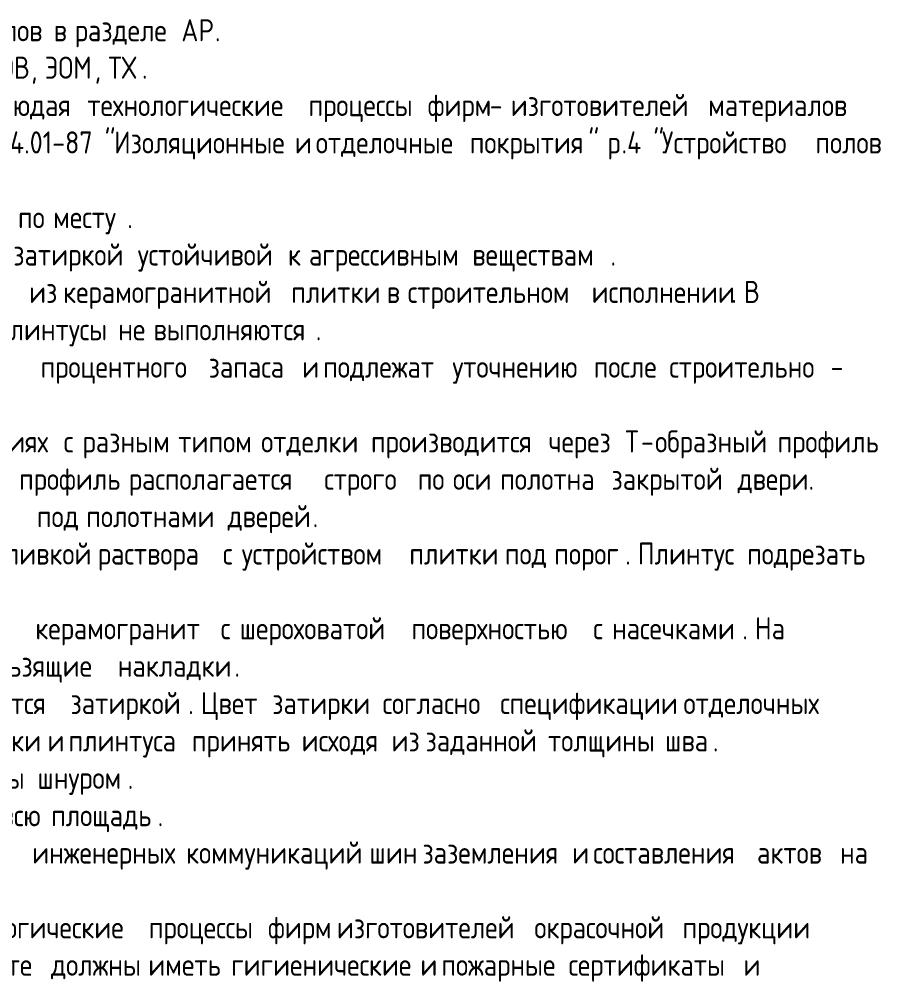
# Model space of a CAD drawing. Header units: millimetres. Extents: x -4370 to 196781, y -4577 to 61202.
# Drawn here: x 168524 to 178288, y 877 to 11778 of the extents above; entities that cross this region are included whole.
import ezdxf

# ---------------------------------------------------------------- set-up
doc = ezdxf.new("R2010")
doc.units = ezdxf.units.MM
doc.layers.add('G-____-____-TEXT', color=231, linetype='Continuous', lineweight=9)
doc.styles.add('GOST Common_1', font='GOST_Common.ttf', dxfattribs={"width": 0.9, "height": 250})

msp = doc.modelspace()

# ---------------------------------------------------------------- texts
at = {"layer": 'G-____-____-TEXT', "color": 7, "char_height": 250, "attachment_point": 1, "style": 'GOST Common_1'}
for s, insert, width in [('\\fGOST Common|b0|i0|c204|p34|;\\W.9; ', (168836.875281, 11777.95746), 93.7974375), ('\\fGOST Common|b0|i0|c204|p34|;\\W.9; ', (169075.000281, 11777.95746), 93.7974375), ('\\fGOST Common|b0|i0|c204|p34|;\\W.9; ', (170283.484656, 11777.95746), 93.7974375), ('АР', (170360.875281, 11777.95746), 461.772), ('полов', (168033.203406, 11777.95746), 974.0503125), ('\\fGOST Common|b0|i0|c204|p34|;\\W.9;в', (168914.265906, 11777.95746), 194.8100625), ('разделе', (169152.390906, 11777.95746), 1370.885625), ('\\fGOST Common|b0|i0|c204|p34|;\\W.9;.', (170741.875281, 11777.95746), 79.3670625), ('ОВ', (168295.140906, 11354.624126), 440.1264375), ('ЭОМ', (168813.062781, 11354.624126), 685.4428125), ('ТХ', (169533.390906, 11354.624126), 461.772), (', ', (168658.281531, 11354.624126), 187.594875), (', ', (169378.609656, 11354.624126), 187.594875), ('\\fGOST Common|b0|i0|c204|p34|;\\W.9;.', (169914.390906, 11354.624126), 79.3670625), ('соблюдая', (167902.234656, 10931.290793), 1594.5564375), ('\\fGOST Common|b0|i0|c204|p34|;\\W.9; ', (169217.875281, 10931.290793), 93.7974375), ('\\fGOST Common|b0|i0|c204|p34|;\\W.9; ', (171724.140906, 10931.290793), 93.7974375), ('\\fGOST Common|b0|i0|c204|p34|;\\W.9; ', (173075.500281, 10931.290793), 93.7974375), ('фирм', (173152.890906, 10931.290793), 851.392125), ('изготовителей', (174093.484656, 10931.290793), 2619.1130625), ('\\fGOST Common|b0|i0|c204|p34|;\\W.9; ', (176254.469031, 10931.290793), 93.7974375), ('\\fGOST Common|b0|i0|c204|p34|;\\W.9; ', (178034.453406, 10931.290793), 93.7974375), ('технологические', (169295.265906, 10931.290793), 2943.7965), ('процессы', (171801.531531, 10931.290793), 1544.050125), ('- ', (173855.359656, 10931.290793), 288.6075), ('материалов', (176331.859656, 10931.290793), 2063.543625), (' 3.04.01-87 "', (167920.094031, 10507.95746), 2034.682875), ('Изоляционные', (169598.875281, 10507.95746), 2388.2270625), ('\\fGOST Common|b0|i0|c204|p34|;\\W.9; ', (171569.359656, 10507.95746), 93.7974375), ('\\fGOST Common|b0|i0|c204|p34|;\\W.9; ', (171807.484656, 10507.95746), 93.7974375), ('\\fGOST Common|b0|i0|c204|p34|;\\W.9; ', (173551.750281, 10507.95746), 93.7974375), ('" ', (174974.547156, 10507.95746), 259.74675), ('.4 "', (175349.594031, 10507.95746), 555.5694375), ('Устройство', (175807.984656, 10507.95746), 2013.0373125), ('\\fGOST Common|b0|i0|c204|p34|;\\W.9; ', (177468.906531, 10507.95746), 93.7974375), ('\\fGOST Common|b0|i0|c204|p34|;\\W.9;и', (171646.750281, 10507.95746), 194.8100625), ('отделочные', (171884.875281, 10507.95746), 2020.2525), ('покрытия', (173629.140906, 10507.95746), 1630.632375), ('\\fGOST Common|b0|i0|c204|p34|;\\W.9;р', (175188.859656, 10507.95746), 194.8100625), ('полов', (177546.297156, 10507.95746), 974.0503125), ('\\fGOST Common|b0|i0|c204|p34|;\\W.9; ', (168830.922156, 9661.290793), 93.7974375), ('по', (168509.453406, 9661.290793), 389.620125), ('месту', (168908.312781, 9661.290793), 1017.3414375), ('\\fGOST Common|b0|i0|c204|p34|;\\W.9;.', (169747.703406, 9661.290793), 79.3670625), ('затиркой', (168455.875281, 9237.95746), 1616.202), ('\\fGOST Common|b0|i0|c204|p34|;\\W.9; ', (169789.375281, 9237.95746), 93.7974375), ('устойчивой', (169866.765906, 9237.95746), 1969.7461875), ('\\fGOST Common|b0|i0|c204|p34|;\\W.9; ', (171491.969031, 9237.95746), 93.7974375), ('\\fGOST Common|b0|i0|c204|p34|;\\W.9;к', (171569.359656, 9237.95746), 194.8100625), ('\\fGOST Common|b0|i0|c204|p34|;\\W.9; ', (171730.094031, 9237.95746), 93.7974375), ('агрессивным', (171807.484656, 9237.95746), 2150.125875), ('\\fGOST Common|b0|i0|c204|p34|;\\W.9; ', (173581.515906, 9237.95746), 93.7974375), ('веществам', (173658.906531, 9237.95746), 1897.5943125), ('\\fGOST Common|b0|i0|c204|p34|;\\W.9;.', (175224.578406, 9237.95746), 79.3670625), ('\\fGOST Common|b0|i0|c204|p34|;\\W.9; ', (168557.078406, 8814.624126), 93.7974375), ('из', (168634.469031, 8814.624126), 375.18975), ('\\fGOST Common|b0|i0|c204|p34|;\\W.9; ', (168944.031531, 8814.624126), 93.7974375), ('керамогранитной', (169021.422156, 8814.624126), 3037.5939375), ('\\fGOST Common|b0|i0|c204|p34|;\\W.9; ', (171527.687781, 8814.624126), 93.7974375), ('плитки', (171605.078406, 8814.624126), 1219.3666875), ('\\fGOST Common|b0|i0|c204|p34|;\\W.9; ', (172611.156531, 8814.624126), 93.7974375), ('\\fGOST Common|b0|i0|c204|p34|;\\W.9;в', (172688.547156, 8814.624126), 194.8100625), ('\\fGOST Common|b0|i0|c204|p34|;\\W.9; ', (172849.281531, 8814.624126), 93.7974375), ('строительном', (172926.672156, 8814.624126), 2431.5181875), ('\\fGOST Common|b0|i0|c204|p34|;\\W.9; ', (174932.875281, 8814.624126), 93.7974375), ('исполнении', (175010.265906, 8814.624126), 1919.239875), ('\\fGOST Common|b0|i0|c204|p34|;\\W.9;В', (176736.672156, 8814.624126), 223.6708125), ('\\fGOST Common|b0|i0|c204|p34|;\\W.9; ', (176921.219031, 8814.624126), 93.7974375), ('. ', (176593.797156, 8814.624126), 173.1645), ('плинтусы', (168247.515906, 8391.290793), 1601.771625), ('\\fGOST Common|b0|i0|c204|p34|;\\W.9; ', (169569.109656, 8391.290793), 93.7974375), ('не', (169646.500281, 8391.290793), 389.620125), ('\\fGOST Common|b0|i0|c204|p34|;\\W.9; ', (169967.969031, 8391.290793), 93.7974375), ('выполняются', (170045.359656, 8391.290793), 2229.4929375), ('\\fGOST Common|b0|i0|c204|p34|;\\W.9;.', (171884.875281, 8391.290793), 79.3670625), ('\\fGOST Common|b0|i0|c204|p34|;\\W.9; ', (168688.047156, 7967.95746), 93.7974375), ('\\fGOST Common|b0|i0|c204|p34|;\\W.9; ', (170593.047156, 7967.95746), 93.7974375), ('\\fGOST Common|b0|i0|c204|p34|;\\W.9; ', (171652.703406, 7967.95746), 93.7974375), ('\\fGOST Common|b0|i0|c204|p34|;\\W.9; ', (171890.828406, 7967.95746), 93.7974375), ('\\fGOST Common|b0|i0|c204|p34|;\\W.9; ', (173355.297156, 7967.95746), 93.7974375), ('\\fGOST Common|b0|i0|c204|p34|;\\W.9; ', (174956.687781, 7967.95746), 93.7974375), ('\\fGOST Common|b0|i0|c204|p34|;\\W.9; ', (175813.937781, 7967.95746), 93.7974375), ('процентного', (168765.437781, 7967.95746), 2215.0625625), ('запаса', (170670.437781, 7967.95746), 1190.5059375), ('\\fGOST Common|b0|i0|c204|p34|;\\W.9;и', (171730.094031, 7967.95746), 194.8100625), ('подлежат', (171968.219031, 7967.95746), 1681.1386875), ('уточнению', (173432.687781, 7967.95746), 1847.088), ('после', (175034.078406, 7967.95746), 945.1895625), ('строительно', (175891.328406, 7967.95746), 2215.0625625), ('- ', (177718.937781, 7967.95746), 288.6075), ('\\fGOST Common|b0|i0|c204|p34|;\\W.9; ', (168949.984656, 7121.290793), 93.7974375), ('\\fGOST Common|b0|i0|c204|p34|;\\W.9; ', (169164.297156, 7121.290793), 93.7974375), ('\\fGOST Common|b0|i0|c204|p34|;\\W.9; ', (170247.765906, 7121.290793), 93.7974375), ('\\fGOST Common|b0|i0|c204|p34|;\\W.9; ', (171188.359656, 7121.290793), 93.7974375), ('\\fGOST Common|b0|i0|c204|p34|;\\W.9; ', (172432.562781, 7121.290793), 93.7974375), ('\\fGOST Common|b0|i0|c204|p34|;\\W.9; ', (174444.719031, 7121.290793), 93.7974375), ('\\fGOST Common|b0|i0|c204|p34|;\\W.9; ', (175313.875281, 7121.290793), 93.7974375), ('\\fGOST Common|b0|i0|c204|p34|;\\W.9;Т', (175391.265906, 7121.290793), 216.455625), ('образный', (175730.594031, 7121.290793), 1587.34125), ('\\fGOST Common|b0|i0|c204|p34|;\\W.9; ', (177040.281531, 7121.290793), 93.7974375), ('профиль', (177117.672156, 7121.290793), 1414.17675), ('помещениях', (167259.297156, 7121.290793), 2049.11325), ('\\fGOST Common|b0|i0|c204|p34|;\\W.9;с', (169027.375281, 7121.290793), 165.9493125), ('разным', (169241.687781, 7121.290793), 1219.3666875), ('типом', (170325.156531, 7121.290793), 1046.2021875), ('отделки', (171265.750281, 7121.290793), 1414.17675), ('производится', (172509.953406, 7121.290793), 2344.9359375), ('через', (174522.109656, 7121.290793), 959.6199375), ('\\fGOST Common|b0|i0|c204|p34|;\\W.9;-', (175569.859656, 7121.290793), 194.8100625), ('профиль', (168521.359656, 6697.95746), 1414.17675), ('\\fGOST Common|b0|i0|c204|p34|;\\W.9; ', (169688.172156, 6697.95746), 93.7974375), ('\\fGOST Common|b0|i0|c204|p34|;\\W.9; ', (171902.734656, 6697.95746), 93.7974375), ('\\fGOST Common|b0|i0|c204|p34|;\\W.9; ', (172962.390906, 6697.95746), 93.7974375), ('\\fGOST Common|b0|i0|c204|p34|;\\W.9; ', (173361.250281, 6697.95746), 93.7974375), ('\\fGOST Common|b0|i0|c204|p34|;\\W.9; ', (173897.031531, 6697.95746), 93.7974375), ('\\fGOST Common|b0|i0|c204|p34|;\\W.9; ', (175159.094031, 6697.95746), 93.7974375), ('закрытой', (175236.484656, 6697.95746), 1637.8475625), ('\\fGOST Common|b0|i0|c204|p34|;\\W.9; ', (176587.844031, 6697.95746), 93.7974375), ('располагается', (169765.562781, 6697.95746), 2590.2523125), ('строго', (171980.125281, 6697.95746), 1190.5059375), ('по', (173039.781531, 6697.95746), 389.620125), ('оси', (173438.640906, 6697.95746), 555.5694375), ('полотна', (173974.422156, 6697.95746), 1435.8223125), ('двери', (176665.234656, 6697.95746), 974.0503125), ('\\fGOST Common|b0|i0|c204|p34|;\\W.9;.', (177468.906531, 6697.95746), 79.3670625), ('\\fGOST Common|b0|i0|c204|p34|;\\W.9; ', (168646.375281, 6274.624126), 93.7974375), ('\\fGOST Common|b0|i0|c204|p34|;\\W.9; ', (169205.969031, 6274.624126), 93.7974375), ('\\fGOST Common|b0|i0|c204|p34|;\\W.9; ', (170807.359656, 6274.624126), 93.7974375), ('дверей', (170884.750281, 6274.624126), 1168.860375), ('под', (168723.765906, 6274.624126), 584.4301875), ('полотнами', (169283.359656, 6274.624126), 1847.088), ('\\fGOST Common|b0|i0|c204|p34|;\\W.9;.', (171849.156531, 6274.624126), 79.3670625), ('доливкой', (168051.062781, 5851.290793), 1558.4805), ('\\fGOST Common|b0|i0|c204|p34|;\\W.9; ', (169336.937781, 5851.290793), 93.7974375), ('\\fGOST Common|b0|i0|c204|p34|;\\W.9; ', (170753.781531, 5851.290793), 93.7974375), ('\\fGOST Common|b0|i0|c204|p34|;\\W.9; ', (170968.094031, 5851.290793), 93.7974375), ('устройством', (171045.484656, 5851.290793), 2207.847375), ('\\fGOST Common|b0|i0|c204|p34|;\\W.9; ', (172867.140906, 5851.290793), 93.7974375), ('\\fGOST Common|b0|i0|c204|p34|;\\W.9; ', (173950.609656, 5851.290793), 93.7974375), ('\\fGOST Common|b0|i0|c204|p34|;\\W.9; ', (174510.203406, 5851.290793), 93.7974375), ('Плинтус', (175534.140906, 5851.290793), 1406.9615625), ('\\fGOST Common|b0|i0|c204|p34|;\\W.9; ', (176695.000281, 5851.290793), 93.7974375), ('подрезать', (176772.390906, 5851.290793), 1811.0120625), ('\\fGOST Common|b0|i0|c204|p34|;\\W.9; ', (178266.625281, 5851.290793), 93.7974375), ('раствора', (169414.328406, 5851.290793), 1623.4171875), ('\\fGOST Common|b0|i0|c204|p34|;\\W.9;с', (170831.172156, 5851.290793), 165.9493125), ('плитки', (172944.531531, 5851.290793), 1219.3666875), ('под', (174028.000281, 5851.290793), 584.4301875), ('порог', (174587.594031, 5851.290793), 974.0503125), ('. ', (175391.265906, 5851.290793), 173.1645), ('\\fGOST Common|b0|i0|c204|p34|;\\W.9; ', (168628.515906, 5004.624126), 93.7974375), ('керамогранит', (168705.906531, 5004.624126), 2453.16375), ('\\fGOST Common|b0|i0|c204|p34|;\\W.9; ', (170729.969031, 5004.624126), 93.7974375), ('\\fGOST Common|b0|i0|c204|p34|;\\W.9;с', (170807.359656, 5004.624126), 165.9493125), ('\\fGOST Common|b0|i0|c204|p34|;\\W.9; ', (170944.281531, 5004.624126), 93.7974375), ('шероховатой', (171021.672156, 5004.624126), 2265.568875), ('\\fGOST Common|b0|i0|c204|p34|;\\W.9; ', (172890.953406, 5004.624126), 93.7974375), ('поверхностью', (172968.344031, 5004.624126), 2402.6574375), ('\\fGOST Common|b0|i0|c204|p34|;\\W.9; ', (174950.734656, 5004.624126), 93.7974375), ('\\fGOST Common|b0|i0|c204|p34|;\\W.9;с', (175028.125281, 5004.624126), 165.9493125), ('\\fGOST Common|b0|i0|c204|p34|;\\W.9; ', (175165.047156, 5004.624126), 93.7974375), ('насечками', (175242.437781, 5004.624126), 1789.3665), ('На', (176861.687781, 5004.624126), 432.91125), ('\\fGOST Common|b0|i0|c204|p34|;\\W.9; ', (177218.875281, 5004.624126), 93.7974375), ('. ', (176718.812781, 5004.624126), 173.1645), ('\\fGOST Common|b0|i0|c204|p34|;\\W.9; ', (169563.156531, 4581.290793), 93.7974375), ('противоскользящие', (166759.234656, 4581.290793), 3398.3533125), ('накладки', (169640.547156, 4581.290793), 1601.771625), ('\\fGOST Common|b0|i0|c204|p34|;\\W.9;.', (170962.140906, 4581.290793), 79.3670625), ('Заполняется', (167211.672156, 4157.95746), 2200.6321875), ('\\fGOST Common|b0|i0|c204|p34|;\\W.9; ', (169027.375281, 4157.95746), 93.7974375), ('затиркой', (169104.765906, 4157.95746), 1616.202), ('Цвет', (170581.140906, 4157.95746), 887.4680625), ('\\fGOST Common|b0|i0|c204|p34|;\\W.9; ', (171313.375281, 4157.95746), 93.7974375), ('\\fGOST Common|b0|i0|c204|p34|;\\W.9; ', (172563.531531, 4157.95746), 93.7974375), ('\\fGOST Common|b0|i0|c204|p34|;\\W.9; ', (173897.031531, 4157.95746), 93.7974375), ('спецификации', (173974.422156, 4157.95746), 2424.303), ('\\fGOST Common|b0|i0|c204|p34|;\\W.9; ', (175974.672156, 4157.95746), 93.7974375), ('\\fGOST Common|b0|i0|c204|p34|;\\W.9; ', (177718.937781, 4157.95746), 93.7974375), ('затирки', (171390.765906, 4157.95746), 1421.3919375), ('согласно', (172640.922156, 4157.95746), 1522.4045625), ('отделочных', (176052.062781, 4157.95746), 2020.2525), ('. ', (170438.265906, 4157.95746), 173.1645), ('\\fGOST Common|b0|i0|c204|p34|;\\W.9; ', (168765.437781, 3734.624126), 93.7974375), ('\\fGOST Common|b0|i0|c204|p34|;\\W.9; ', (169003.562781, 3734.624126), 93.7974375), ('\\fGOST Common|b0|i0|c204|p34|;\\W.9; ', (170402.547156, 3734.624126), 93.7974375), ('\\fGOST Common|b0|i0|c204|p34|;\\W.9; ', (171646.750281, 3734.624126), 93.7974375), ('\\fGOST Common|b0|i0|c204|p34|;\\W.9; ', (172664.734656, 3734.624126), 93.7974375), ('\\fGOST Common|b0|i0|c204|p34|;\\W.9; ', (173051.687781, 3734.624126), 93.7974375), ('заданной', (173129.078406, 3734.624126), 1587.34125), ('\\fGOST Common|b0|i0|c204|p34|;\\W.9; ', (174438.765906, 3734.624126), 93.7974375), ('\\fGOST Common|b0|i0|c204|p34|;\\W.9; ', (175766.312781, 3734.624126), 93.7974375), ('плитки', (167759.359656, 3734.624126), 1219.3666875), ('\\fGOST Common|b0|i0|c204|p34|;\\W.9;и', (168842.828406, 3734.624126), 194.8100625), ('плинтуса', (169080.953406, 3734.624126), 1601.771625), ('принять', (170479.937781, 3734.624126), 1414.17675), ('исходя', (171724.140906, 3734.624126), 1139.999625), ('из', (172742.125281, 3734.624126), 375.18975), ('толщины', (174516.156531, 3734.624126), 1515.189375), ('шва', (175843.703406, 3734.624126), 656.5820625), ('. ', (176385.437781, 3734.624126), 173.1645), ('\\fGOST Common|b0|i0|c204|p34|;\\W.9; ', (168652.328406, 3311.290793), 93.7974375), ('проварены', (167170.000281, 3311.290793), 1796.5816875), ('шнуром', (168729.719031, 3311.290793), 1241.01225), ('. ', (169753.656531, 3311.290793), 173.1645), ('\\fGOST Common|b0|i0|c204|p34|;\\W.9; ', (168807.109656, 2887.95746), 93.7974375), ('всю', (168313.000281, 2887.95746), 598.8605625), ('площадь', (168884.500281, 2887.95746), 1464.6830625), ('\\fGOST Common|b0|i0|c204|p34|;\\W.9;.', (170092.984656, 2887.95746), 79.3670625), ('\\fGOST Common|b0|i0|c204|p34|;\\W.9; ', (168592.797156, 2464.624126), 93.7974375), ('\\fGOST Common|b0|i0|c204|p34|;\\W.9; ', (170337.062781, 2464.624126), 93.7974375), ('коммуникаций', (170414.453406, 2464.624126), 2424.303), ('\\fGOST Common|b0|i0|c204|p34|;\\W.9; ', (172414.703406, 2464.624126), 93.7974375), ('\\fGOST Common|b0|i0|c204|p34|;\\W.9; ', (173015.969031, 2464.624126), 93.7974375), ('заземления', (173093.359656, 2464.624126), 1962.531), ('\\fGOST Common|b0|i0|c204|p34|;\\W.9; ', (174712.609656, 2464.624126), 93.7974375), ('\\fGOST Common|b0|i0|c204|p34|;\\W.9; ', (174950.734656, 2464.624126), 93.7974375), ('\\fGOST Common|b0|i0|c204|p34|;\\W.9; ', (176808.109656, 2464.624126), 93.7974375), ('\\fGOST Common|b0|i0|c204|p34|;\\W.9; ', (177748.703406, 2464.624126), 93.7974375), ('\\fGOST Common|b0|i0|c204|p34|;\\W.9; ', (178165.422156, 2464.624126), 93.7974375), ('инженерных', (168670.187781, 2464.624126), 2020.2525), ('шин', (172492.094031, 2464.624126), 634.9365), ('\\fGOST Common|b0|i0|c204|p34|;\\W.9;и', (174790.000281, 2464.624126), 194.8100625), ('составления', (175028.125281, 2464.624126), 2157.3410625), ('актов', (176885.500281, 2464.624126), 1046.2021875), ('на', (177826.094031, 2464.624126), 411.2656875), ('технологические', (167485.515906, 1617.95746), 2943.7965), ('\\fGOST Common|b0|i0|c204|p34|;\\W.9; ', (169914.390906, 1617.95746), 93.7974375), ('процессы', (169991.781531, 1617.95746), 1544.050125), ('\\fGOST Common|b0|i0|c204|p34|;\\W.9; ', (171265.750281, 1617.95746), 93.7974375), ('фирм', (171343.140906, 1617.95746), 851.392125), ('\\fGOST Common|b0|i0|c204|p34|;\\W.9; ', (172045.609656, 1617.95746), 93.7974375), ('изготовителей', (172123.000281, 1617.95746), 2619.1130625), ('\\fGOST Common|b0|i0|c204|p34|;\\W.9; ', (174283.984656, 1617.95746), 93.7974375), ('окрасочной', (174361.375281, 1617.95746), 1940.8854375), ('\\fGOST Common|b0|i0|c204|p34|;\\W.9; ', (175962.765906, 1617.95746), 93.7974375), ('продукции', (176040.156531, 1617.95746), 1774.936125), ('проекте', (167640.297156, 1194.624126), 1414.17675), ('\\fGOST Common|b0|i0|c204|p34|;\\W.9; ', (168807.109656, 1194.624126), 93.7974375), ('должны', (168884.500281, 1194.624126), 1241.01225), ('\\fGOST Common|b0|i0|c204|p34|;\\W.9; ', (169908.437781, 1194.624126), 93.7974375), ('иметь', (169985.828406, 1194.624126), 1046.2021875), ('\\fGOST Common|b0|i0|c204|p34|;\\W.9; ', (170849.031531, 1194.624126), 93.7974375), ('гигиенические', (170926.422156, 1194.624126), 2503.6700625), ('\\fGOST Common|b0|i0|c204|p34|;\\W.9; ', (172992.156531, 1194.624126), 93.7974375), ('\\fGOST Common|b0|i0|c204|p34|;\\W.9;и', (173069.547156, 1194.624126), 194.8100625), ('\\fGOST Common|b0|i0|c204|p34|;\\W.9; ', (173230.281531, 1194.624126), 93.7974375), ('пожарные', (173307.672156, 1194.624126), 1652.2779375), ('\\fGOST Common|b0|i0|c204|p34|;\\W.9; ', (174670.937781, 1194.624126), 93.7974375), ('сертификаты', (174748.328406, 1194.624126), 2308.86), ('\\fGOST Common|b0|i0|c204|p34|;\\W.9; ', (176653.328406, 1194.624126), 93.7974375), ('\\fGOST Common|b0|i0|c204|p34|;\\W.9;и', (176730.719031, 1194.624126), 194.8100625), ('\\fGOST Common|b0|i0|c204|p34|;\\W.9; ', (176891.453406, 1194.624126), 93.7974375)]:
    msp.add_mtext(s, dxfattribs=dict(at, insert=insert, width=width))

doc.saveas('drawing.dxf')
